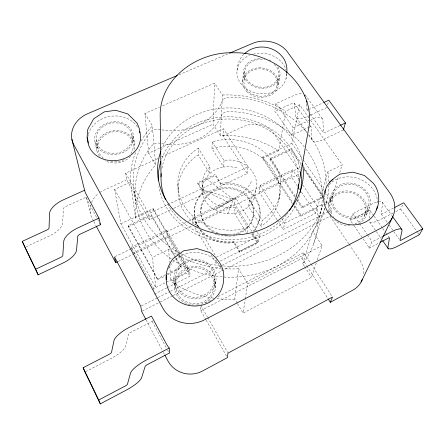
<?xml version="1.0" encoding="UTF-8"?>
<svg xmlns="http://www.w3.org/2000/svg" width="445" height="445" viewBox="0 0 445 445"><rect width="100%" height="100%" fill="white"/><g stroke="black" fill="none" stroke-linecap="round" stroke-linejoin="round"><path stroke-width="0.33" stroke-dasharray="2.23 1.67" d="M194.187 212.632L194.192 211.497M198.108 227.05A32.93 29.492 4.6 0 1 203.326 192.757L197.847 183.768L197.853 182.578L215.347 174.379L220.909 183.284L220.837 184.469A32.93 29.492 4.6 0 1 254.857 198.125A32.93 29.492 4.6 0 1 253.733 231.294M200.022 227.606A50.83 44.839 4.6 0 1 198.192 154.91L198.253 148.168L209.973 166.953L209.745 173.506L205.735 178.167L203.176 183.607L202.253 189.492A26.744 23.585 4.6 0 0 214.746 209.968L220.965 212.615L227.712 213.795L234.543 213.422A26.744 23.585 4.6 0 0 248.644 206.569L252.576 201.735L254.968 196.173L255.864 189.87M201.045 208.622L201.062 207.476M251.358 181.543A26.756 10.552 -32.1 0 1 233.33 199.227L228.018 202.097L202.253 189.492L202.375 183.101M203.326 192.757L203.354 191.584L197.853 182.578M205.885 319.638L200.762 310.588L200.845 306.716M236.801 167.815L230.254 166.686L223.624 167.02L211.97 148.591L212.226 141.799A51.57 45.301 4.6 0 1 274.259 163.354A51.57 45.301 4.6 0 1 262.2 220.425L261.193 226.405L248.644 206.569L249.45 200.372A27.134 23.83 4.6 0 0 253.088 172.565A27.134 23.83 4.6 0 0 224.052 160.411L212.226 141.799M308.891 117.819L299.652 104.798L285.668 111.189L278.637 150.716A91.308 81.869 4.6 0 0 220.269 135.502L213.016 124.233L214.585 83.159L162.013 106.032M220.837 184.469L215.291 175.586L215.347 174.379M220.269 135.502L222.444 95.035L214.585 83.159M173.856 208.299L247.259 173.528L223.006 135.925L223.429 128.794L161.63 156.801M214.156 285.573A19.241 18.034 -2.2 0 0 185.315 270.065A19.241 18.034 -2.2 0 0 185.281 301.304A19.241 18.034 -2.2 0 0 214.156 285.573L214.551 278.937A19.613 18.306 -2 0 0 185.142 263.19A19.613 18.306 -2 0 0 185.12 294.901A19.613 18.306 -2 0 0 214.551 278.937M217.878 262.238L216.031 263.162L216.231 259.902M215.469 288.015L215.892 281.418A21.126 19.719 -2 0 0 186.744 260.904A21.126 19.719 -2 0 0 182.166 294.807A21.126 19.719 -2 0 0 215.892 281.418M224.052 160.411L223.624 167.02A26.744 23.585 4.6 0 0 209.745 173.506L198.192 154.91M237.052 70.271C237.396 64.208 239.838 57.411 244.672 53.645M242.614 82.13L243.443 72.913M243.999 80.434L244.845 71.2M234.676 203.882L235.31 197.324L192.88 217.711L192.896 224.052L234.676 203.882L252.593 232.546M369.495 218.117L370.201 210.808A2.448 0.701 -34.2 0 0 368.594 210.924L350.315 220.258L353.82 225.342M209.973 166.953A27.134 23.83 4.6 0 0 205.779 195.01A27.134 23.83 4.6 0 0 235.144 207.298L234.543 213.422L246.986 233.453M252.404 233.725L257.677 242.175L257.505 243.243L239.582 252.226L233.692 242.558L233.803 241.485A33.025 29.548 4.6 0 1 201.179 230.198M286.741 73.653L286.018 78.665M247.259 173.528L248.049 166.78L223.429 128.794M239.582 252.226L239.71 251.175L233.803 241.485M237.207 303.151L234.782 299.051L238.565 268.758A99.279 86.936 4.6 0 1 223.896 268.691M247.075 232.796L247.782 227.545L235.144 207.298M252.91 218L253.077 216.876M292.354 203.465L262.511 158.303L262.689 157.074L291.842 143.362L299.652 104.798M276.957 219.691L259.146 192.068L260.147 185.393L292.571 169.818L298.717 178.923M276.935 86.096A16.749 13.689 6.5 0 0 255.541 69.292A16.749 13.689 6.5 0 0 249.356 92.265A16.749 13.689 6.5 0 0 276.935 86.096L278.342 76.941M278.537 84.556L279.966 75.383M316.245 263.023L311.461 277.252L243.087 313.119L245.217 299.513M245.329 298.834L247.676 283.865L238.565 268.758M309.447 127.031L291.725 135.313L277.43 114.593A23.14 19.469 6.8 0 0 274.687 111.378L275.9 103.641L294.117 95.391A16.009 6.903 -35.5 0 1 302.444 93.561M259.168 220.681L259.346 219.563M294.801 197.052L269.993 159.761L270.193 158.526L291.108 148.647L301.298 163.56M220.336 261.004L258.445 241.908L259.468 235.794L235.31 197.324M278.987 199.516L280.233 193.258M291.725 135.313L293.216 127.815L278.687 106.889A23.49 19.658 6.8 0 0 275.9 103.641M301.404 165.351L290.852 149.898L291.108 148.647M297.616 186.366L291.091 176.648L292.571 169.818M310.493 120.089L342.211 164.828L327.904 171.803L315.655 213.238L283.265 229.47L284.672 223.218L281.273 217.983M327.631 104.831L328.482 101.516M322.681 197.708L302.049 207.954L302.344 206.814L297.75 199.916M304.319 266.155L302.817 263.824A91.308 81.869 4.6 0 0 317.257 207.971L300.776 216.203L301.065 215.08L294.228 204.744M200.762 310.588L301.994 258.395L303.69 252.61L310.799 263.579M302.817 263.824L312.601 231.2A99.279 86.936 4.6 0 0 324.844 208.182M319.015 217.727L322.775 205.44M313.591 243.966L324.856 207.815M325.684 205.173L326.508 202.531M328.666 203.66L331.136 195.9M325.428 202.92L330.858 200.217L338.428 176.62M339.691 172.688L342.211 164.828M330.585 202.063L333.088 194.287M173.222 295.435L330.045 216.237L332.12 209.973L323.521 197.385M317.329 259.785L322.113 245.557L312.601 231.2M350.315 220.258L352.835 213.711L371.386 204.277A17.149 4.906 -34.2 0 1 377.816 201.763M227.712 213.795L233.33 199.227L205.735 178.167M364.377 216.192L367.52 208.616A18.684 16.142 19.1 0 0 348.63 184.241A18.684 16.142 19.1 0 0 335.791 209.161A18.684 16.142 19.1 0 0 367.52 208.616M366.508 214.818L369.684 207.225M363.17 238.898L366.674 243.982A25.454 22.656 23.4 0 1 369.033 248.221L371.903 242.013L382.077 236.69M395.777 211.586L400.667 209.067L403.203 203.927M228.018 202.097L214.746 209.968L233.33 199.227L202.253 189.492M369.033 248.221L378.773 243.109M85.579 371.703L110.749 358.709A18.684 5.524 -28.2 0 0 125.585 346.121L128.483 334.262A2.703 0.829 -28.6 0 1 130.702 332.37L152.184 321.401L152.006 320.077M393.336 212.849L379.897 219.786A16.615 4.578 -34.4 0 1 369.239 220.776M205.184 303.212L211.336 300.052M218.111 296.57L303.69 252.61M393.541 208.049L382.711 213.617A2.375 0.656 -34.4 0 1 381.198 213.745L382.539 203.571A17.149 4.906 -34.2 0 0 379.079 201.524M247.676 283.865L322.113 245.557M142.228 311.088L159.583 302.322M160.206 302.01L172.599 295.747M239.71 251.175L257.677 242.175M154.359 294.067L166.625 287.921M167.242 287.609L189.937 276.239L189.876 270.527L179.88 253.094M141.376 305.926L157.474 297.822M158.097 297.51L169.862 291.592M170.48 291.28L221.265 265.737M221.883 265.426L328.404 211.842M329.022 211.531L332.12 209.973M153.87 289.945L153.709 288.571L189.876 270.527M216.392 257.293L259.468 235.794M284.672 223.218L323.02 204.127M169.773 265.81L170.791 281.118L188.919 272.062L188.908 271.055L179.624 254.84M157.536 279.71L157.43 278.709L181.109 266.961L151.328 214.651L128.149 225.598L128.327 226.711L157.536 279.71L164.995 276.006M302.344 206.814L323.031 196.551M167.476 274.771L181.148 267.985L181.109 266.961M135.58 152.524A99.279 86.936 4.6 0 0 130.463 182.144L114.632 189.381L120.851 223.785L155.783 287.587L152.401 257.388L168.683 249.445A99.279 86.936 4.6 0 0 178.506 255.547M132.816 253.055L167.203 236.456L166.78 230.249L131.197 247.342L153.709 288.571M259.146 192.068L291.091 176.648M118.203 261.46L132.588 254.507M133.211 254.206L192.006 225.799M194.504 224.591L299.58 173.817M115.083 256.581L130.747 249.044M131.375 248.744L185.882 222.528M188.391 221.321L301.165 167.086M343.312 130.029L323.12 139.608A15.781 6.08 -35.4 0 1 311.934 139.051L311.127 127.148A2.325 0.929 -35.2 0 0 309.97 126.831M339.863 125.573L324.978 132.599A2.253 0.868 -35.4 0 1 323.387 132.504L322.931 120.423A16.259 6.491 -35.2 0 0 311.194 119.46M128.327 226.711L151.445 215.786L151.328 214.651M269.993 159.761L290.852 149.898M157.847 158.515L125.685 173.088L126.692 179.813L149.392 219.891L173.227 208.594M120.851 223.785L153.141 208.599L179.279 254.24M130.463 182.144L135.575 218.061L153.252 209.74L153.141 208.599M262.511 158.303L278.637 150.716M149.392 219.891L148.702 213.611L248.049 166.78M197.847 183.768L215.291 175.586M293.216 127.815L309.954 120.039M26.155 246.741L49.395 235.984A17.355 7.704 -25.8 0 0 62.606 223.117L63.49 208.583A2.509 1.151 -26.5 0 1 65.454 206.652L86.313 197.152A24.653 21.443 -10.2 0 0 87.915 201.207L97.572 219.268M310.065 115.305L306.939 116.757A15.542 6.475 -35.7 0 1 295.619 115.783L294.345 103.379A2.286 0.985 -35.5 0 0 292.643 103.201L274.687 111.378M310.688 115.016L326.953 107.49M308.541 109.526L323.293 102.734M126.692 179.813L103.657 190.315A23.657 20.815 -10.9 0 0 99.58 192.641M223.006 135.925L244.16 126.285A22.256 18.979 6.9 0 1 274.254 134.067L299.68 171.509M135.575 218.061A91.308 81.869 4.6 0 1 155.628 164.923L148.691 153.169L159.41 148.346M160.039 148.063L213.016 124.233M148.691 153.169L144.914 113.469L159.477 107.134M179.096 74.716L227.595 54.034M400.667 209.067L417.282 231.962M417.688 232.524L419.312 234.76M322.325 118.665L305.309 94.952A16.009 6.903 -35.5 0 1 305.988 96.793M382.216 202.158L391.789 215.508M307.022 109.615L308.224 111.306M310.232 114.126L323.471 132.738M381.248 213.928L387.25 222.367M389.253 225.181L399.26 239.243M294.24 103.123L308.235 122.942M309.837 125.206L311.033 126.903M370.145 210.613L373.689 215.63M374.078 216.187L382.35 227.896M382.745 228.452L385.498 232.357M385.893 232.913L389.436 237.93M296.326 117.474L307.022 132.738M308.607 134.996L312.574 140.653M369.617 222.044L375.936 231.066M376.331 231.628L381.076 238.392M352.835 213.711L359.421 223.201M359.81 223.763L367.175 234.37M367.559 234.927L369.5 237.719A25.871 22.94 23 0 1 371.903 242.013M354.209 225.904L362.781 238.331M291.842 143.362L302.767 159.282M303.156 159.85L324.227 190.549M324.616 191.116L330.858 200.217M303.651 166.997L323.637 196.245M304.374 169.345L323.131 196.812M304.141 169.361L323.287 197.408M330.045 216.237L348.696 243.704M349.086 244.277L359.577 259.73A24.403 21.939 24.4 0 1 363.443 274.799M302.945 185.187L317.546 206.814M299.151 188.652L299.919 189.798M301.454 192.084L315.655 213.238M270.193 158.526L295.452 196.468M297.088 200.495L302.049 207.954M262.689 157.074L292.71 202.447M293.889 205.779L300.776 216.203M260.147 185.393L280.901 217.399M311.172 264.158L332.126 296.481M301.994 258.395L306.46 265.326M306.833 265.904L327.692 298.25M277.33 220.264L283.265 229.47M304.697 266.739L311.461 277.252M249.45 200.372L262.2 220.425M252.96 233.13L258.445 241.908M251.542 233.686L257.505 243.243M144.914 113.469L152.407 125.896L155.628 164.923M192.88 217.711L198.492 227.161M199.9 229.525L216.036 256.704M194.999 227.606L209.022 251.308M211.125 254.863L216.031 263.162M237.552 303.74L243.087 313.119M166.78 230.249L179.535 252.493M153.252 209.74L177.944 252.888M179.318 255.28L188.919 272.062M167.203 236.456L178.222 255.742M178.567 256.348L189.937 276.239M151.445 215.786L175.341 257.783M175.686 258.384L181.148 267.985M125.685 173.088L148.702 213.611M200.873 305.426L207.392 316.901M207.732 317.502L227.629 352.518M206.224 320.239L227.406 357.641M114.632 189.381L152.401 257.388M128.149 225.598L157.43 278.709M97.894 219.869L98.54 221.07M152.184 321.401L166.38 347.945M93.517 220.948L92.21 218.495A23.657 20.815 -10.9 0 1 90.635 205.156M93.845 221.56L96.126 225.854M146.149 319.944L163.031 351.689M163.354 352.301L164.327 354.131M86.313 197.152L90.379 213.327M95.019 141.855L96.754 150.382M96.12 139.674L97.833 148.23M131.308 248.01L131.525 249.345M134.062 191.016L135.803 203.732M131.865 134.429L132.944 143.029M133.561 136.187A19.508 16.437 -7.3 0 1 105.771 153.347A19.508 16.437 -7.3 0 1 103.145 124.995A19.508 16.437 -7.3 0 1 133.561 136.187L134.613 144.764M306.382 102.089L306.483 103.412M306.533 104.074L306.928 109.37A2.219 0.923 -35.7 0 0 308.04 109.715M168.683 249.445L169.545 262.4M173.817 278.653L174.201 285.306M175.43 280.967L175.781 287.587M177.878 184.364L178.106 190.749M287.921 212.816A68.886 60.27 4.6 0 1 286.652 214.473M286.218 215.018A68.886 60.27 4.6 0 1 167.676 204.06M161.913 168.349A68.886 60.27 4.6 0 1 235.967 119.382A68.886 60.27 4.6 0 1 298.673 181.61M306.06 149.125A93.734 82.776 4.6 0 1 293.055 255.647A93.734 82.776 4.6 0 1 171.82 259.229M171.286 258.857A93.734 82.776 4.6 0 1 151.489 146.049A7.865 6.731 -3.4 0 1 160.072 143.223M304.347 146.939A93.734 82.776 4.6 0 0 228.558 111.545A7.643 6.419 4 0 0 221.36 115.761A50.647 42.019 -1 0 1 161.312 143.485M211.97 148.591A50.83 44.839 4.6 0 1 273.113 169.907A50.83 44.839 4.6 0 1 261.193 226.405M235.077 235.85A50.83 44.839 4.6 0 1 217.405 234.704M216.743 234.554A50.83 44.839 4.6 0 1 215.419 234.226M247.782 227.545A51.57 45.301 4.6 0 1 184.352 206.041A51.57 45.301 4.6 0 1 198.253 148.168M325.573 192.323A96.515 84.505 4.6 0 1 324.906 196.729M323.142 204.205A96.515 84.505 4.6 0 1 223.345 265.938M220.125 265.643A96.515 84.505 4.6 0 1 180.948 253.745M180.347 253.428A96.515 84.505 4.6 0 1 150.271 132.171A8.093 6.864 -3.2 0 1 159.099 129.3A52.059 42.753 -0.8 0 0 222.133 101.382A7.86 6.536 4 0 1 229.531 97.093A96.515 84.505 4.6 0 1 307.095 132.693M308.724 134.707A96.515 84.505 4.6 0 1 326.063 186.004M328.833 185.242A99.279 86.936 4.6 0 1 325.823 205.05M221.232 268.474A99.279 86.936 4.6 0 1 179.079 255.853M141.16 140.943A99.279 86.936 4.6 0 1 152.407 125.896M222.444 95.035A99.279 86.936 4.6 0 1 285.668 111.189M327.904 171.803A99.279 86.936 4.6 0 1 328.81 181.382M299.474 195.394A71.645 62.689 4.6 0 1 226.182 242.124A71.645 62.689 4.6 0 1 158.865 186.472M161.963 158.303A71.645 62.689 4.6 0 1 235.383 117.096A71.645 62.689 4.6 0 1 300.408 170.335M168.566 268.813A28.669 26.761 -2 0 1 195.995 252.493A28.669 26.761 -2 0 1 222.038 270.46M286.547 73.62A24.892 20.214 6.5 0 1 266.638 93.55A24.892 20.214 6.5 0 1 238.453 79.688A24.892 20.214 6.5 0 1 249.512 55.408M253.227 54.151A24.892 20.214 6.5 0 1 285.913 69.826M329.133 184.742A27.312 23.596 19.1 0 1 359.771 179.101A27.312 23.596 19.1 0 1 377.56 204.127M87.899 136.698A26.478 22.306 -7.3 0 1 88.243 134.841M88.399 134.229A26.478 22.306 -7.3 0 1 111.111 116.228A26.478 22.306 -7.3 0 1 137.839 127.609M161.307 150.132A72.941 63.479 4.6 0 1 235.244 108.18A72.941 63.479 4.6 0 1 302.06 160.901M91.52 202.503A23.657 20.815 -10.9 0 1 98.517 193.425M168.566 351.517A26.667 25.738 -8.4 0 1 167.581 350.059M217.917 233.08A26.489 23.685 4.6 0 1 206.741 195.811A26.489 23.685 4.6 0 1 249.584 198.642A26.489 23.685 4.6 0 1 233.859 234.137M213.049 231.945A26.416 23.635 4.6 0 1 208.505 195.216A26.416 23.635 4.6 0 1 249.439 199.805A26.416 23.635 4.6 0 1 236.312 234.554M228.43 235.856A26.416 23.635 4.6 0 1 227.084 235.856M226.405 235.833A26.416 23.635 4.6 0 1 222.389 235.383M234.782 299.051A91.308 81.869 4.6 0 1 216.392 298.539M213.778 298.195A91.308 81.869 4.6 0 1 170.791 281.118M220.909 183.284A33.025 29.548 4.6 0 1 255.391 197.508A33.025 29.548 4.6 0 1 253.049 231.189M198.804 227.039A33.025 29.548 4.6 0 1 203.354 191.584M233.692 242.558A32.93 29.492 4.6 0 1 199.916 229.748M331.486 214.012A18.351 15.937 19.4 0 1 340.709 192.935A18.351 15.937 19.4 0 1 364.739 203.949A18.351 15.937 19.4 0 1 353.569 224.13M333.95 217.633A18.351 15.937 19.4 0 1 333.149 216.648M329.1 211.737A19.758 17.16 19.4 0 1 340.481 191.684A19.758 17.16 19.4 0 1 365.011 201.546A19.758 17.16 19.4 0 1 358.748 223.657M349.954 225.843A19.758 17.16 19.4 0 1 334.573 220.091M99.563 156.239A19.163 16.242 -7.5 0 1 113.041 130.691A19.163 16.242 -7.5 0 1 133.722 151.139M130.457 156.384A19.163 16.242 -7.5 0 1 104.875 160.628M103.39 158.164A17.794 15.08 -7.5 0 1 101.677 137.794A17.794 15.08 -7.5 0 1 125.451 133.8A17.794 15.08 -7.5 0 1 131.058 153.514M124.283 159.555A17.794 15.08 -7.5 0 1 109.976 161.262M197.969 304.875A20.72 19.419 -2.2 0 1 175.558 278.837A20.72 19.419 -2.2 0 1 210.858 273.202A20.72 19.419 -2.2 0 1 198.615 304.775M277.83 66.878A18.34 14.891 6.5 0 1 267.784 87.693A18.34 14.891 6.5 0 1 243.727 75.316A18.34 14.891 6.5 0 1 261.421 58.44M269.019 59.958A18.34 14.891 6.5 0 1 270.766 60.737M274.215 64.425A17.027 13.828 6.5 0 1 268.947 86.18A17.027 13.828 6.5 0 1 244.889 74.499A17.027 13.828 6.5 0 1 264.758 59.83M333.305 207.871A20.125 17.383 19.1 0 0 367.676 211.13A20.125 17.383 19.1 0 0 350.966 183.101A20.125 17.383 19.1 0 0 333.305 207.871M104.38 151.367A18.112 15.258 -7.3 0 0 132.215 138.228A18.112 15.258 -7.3 0 0 105.893 124.85A18.112 15.258 -7.3 0 0 104.38 151.367M246.919 91.648A18.034 14.741 6.5 0 0 277.569 88.143A18.034 14.741 6.5 0 0 257.338 67.924A18.034 14.741 6.5 0 0 246.919 91.648"/><path stroke-width="0.67" d="M166.202 279.705C165.407 272.084 168.522 264.719 172.955 258.723L183.635 250.824L197.013 248.599L209.884 252.554C218.206 258.806 225.02 268.062 223.585 278.998A28.669 26.761 -2 0 1 192.768 305.943A28.669 26.761 -2 0 1 166.591 275.255M88.305 143.056L87.12 137.538L87.554 130.246L88.127 128.661L93.622 118.876L104.191 111.906L115.694 110.265L127.882 113.965L137.043 123.059L139.179 128.221L139.98 132.794M286.808 73.019C287.42 67.117 285.996 60.565 281.807 56.165C272.735 45.229 255.052 43.727 244.672 53.645M298.044 188.819L308.902 127.209C315.499 85.179 273.069 51.498 233.675 52.81C198.782 51.342 160.823 77.135 160.167 114.254L161.029 176.843M343.312 130.029L345.442 122.937L328.822 100.186L323.904 102.45M325.022 191.433C326.641 183.284 333.489 178.417 339.969 174.101L352.93 172.143L364.433 175.475L373.283 183.162C379.329 190.249 380.341 201.379 376.481 209.823M328.065 298.829L330.301 302.294L332.498 297.06L227.968 353.124L227.406 357.641L202.681 370.941A25.504 24.792 -11.2 0 1 167.898 360.845L164.978 355.349M361.095 282.086L392.073 218.161M394.743 207.431L403.771 202.787L422.75 228.774L419.312 234.76L398.364 245.863A16.888 4.05 -34.1 0 1 387.901 247.392L389.475 238.108A2.492 0.623 -34 0 0 387.901 238.314L379.991 242.469M332.949 179.313L329.417 182.189M330.301 302.294L352.796 290.19A24.403 21.939 24.4 0 0 362.419 279.165M100.309 403.871L98.701 400.027L125.262 385.987A2.72 0.701 -28.7 0 0 127.459 384.185L130.496 373.216A19.285 5.14 -29.1 0 1 146.589 359.899L169.222 348.057A27.128 26.11 -7.6 0 1 166.224 343.635L151.461 316.095L129.595 327.214A18.929 5.785 -28.6 0 0 113.981 340.636L111.495 352.396A2.67 0.79 -28.2 0 1 109.359 354.214L83.126 367.709L84.967 372.02L100.309 403.871L126.408 390.031A19.029 4.901 -28.7 0 0 141.671 377.538L145.131 366.452A2.753 0.734 -29.1 0 1 147.412 364.572L169.651 352.902L169.222 348.057M422.75 228.774L401.512 240A2.414 0.579 -34.1 0 1 400.027 240.2L401.991 230.699A17.438 4.344 -34 0 0 391.055 231.99L382.678 236.378M96.454 226.472L115.7 262.667L117.575 261.76M84.589 190.243L63.374 199.844A17.561 8.043 -26.5 0 0 49.545 213.539L49.045 228.035A2.481 1.101 -25.8 0 1 47.148 229.898L22.25 241.362L24.903 247.325L38.148 274.832L62.934 263.067A17.644 7.259 -26.4 0 0 76.496 250.246L77.803 236.262A2.553 1.085 -27 0 1 79.822 234.331L100.47 224.686L98.94 218.1L86.208 194.343A25.048 21.688 -9.9 0 1 84.589 190.243L71.895 139.335M38.148 274.832L35.667 269.208L60.865 257.31A2.52 1.035 -26.4 0 0 62.812 255.452L63.73 241.513A17.861 7.582 -27 0 1 77.942 227.862L98.94 218.1M340.481 125.279L345.442 122.937M177.182 75.533L87.837 113.631A27.874 23.346 -8.4 0 0 73.981 145.142L162.759 308.018A30.494 28.714 -4 0 0 204.45 319.855L382.427 227.367A28.886 24.864 20.8 0 0 389.764 192.785L287.615 52.143A25.982 20.921 6.6 0 0 252.487 43.421L229.509 53.216M392.19 216.064L401.768 229.414M382.656 240.65L388.185 248.544M99.825 223.479L100.47 224.686M145.827 319.332L141.61 311.4L140.754 306.238L114.46 256.882L115.7 262.667M22.25 241.362L35.667 269.208M83.126 367.709L98.701 400.027M304.491 95.224L304.814 96.064M306.672 101.009L307.005 101.883M87.12 137.538L87.754 140.453M298.317 186.856A68.886 60.27 4.6 0 1 289.506 210.552M165.568 199.705A68.886 60.27 4.6 0 1 161.207 173.556M298.562 184.236A68.886 60.27 4.6 0 1 298.456 185.548M300.648 171.642A71.645 62.689 4.6 0 1 300.119 192.791M158.287 180.453A71.645 62.689 4.6 0 1 160.862 161.435M377.254 206.758A27.312 23.596 19.1 0 1 343.651 223.412A27.312 23.596 19.1 0 1 325.518 190.226M139.641 131.603A26.478 22.306 -7.3 0 1 117.536 160.378A26.478 22.306 -7.3 0 1 87.721 139.207M302.572 163.51A72.941 63.479 4.6 0 1 224.986 234.721A72.941 63.479 4.6 0 1 160.829 151.417"/></g></svg>
